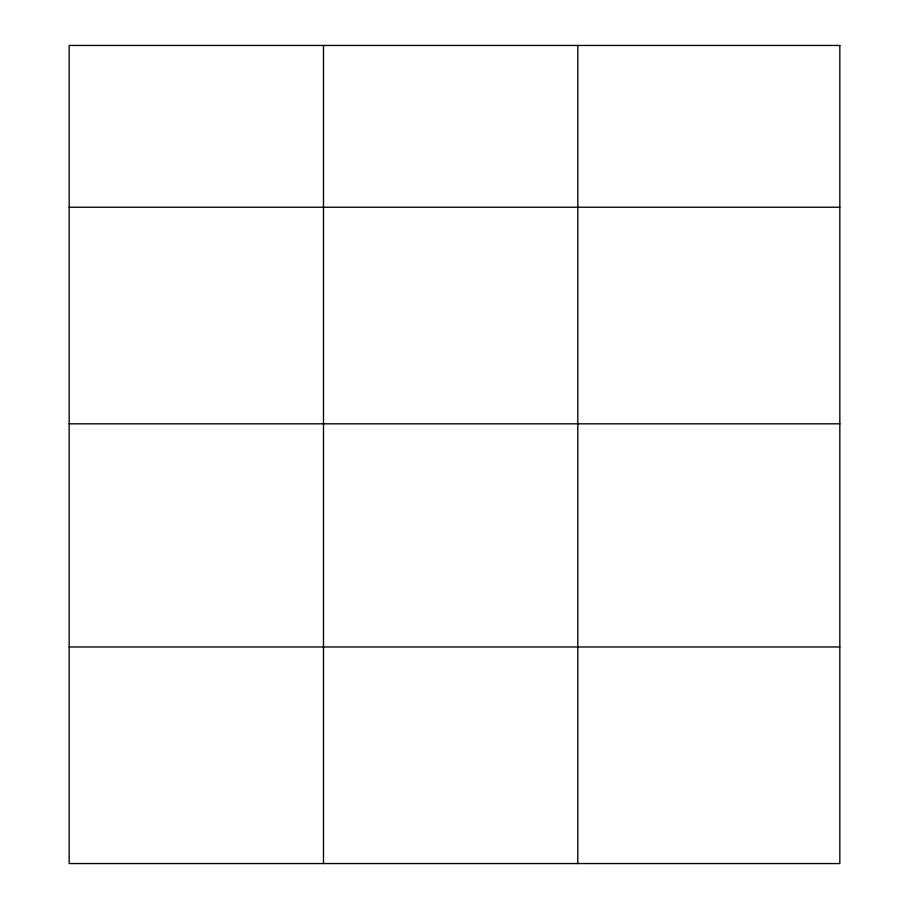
<?xml version="1.0" encoding="UTF-8"?>
<svg xmlns="http://www.w3.org/2000/svg" width="909" height="909" viewBox="0 0 909 909"><rect width="100%" height="100%" fill="white"/><g stroke="black" fill="none" stroke-linecap="round" stroke-linejoin="round"><path stroke-width="1.36" d="M69.164 207.229L839.836 207.229M69.164 423.821L839.836 423.821M69.164 646.969L839.836 646.969M577.806 45.45L577.806 863.55M323.49 45.45L323.49 863.55M839.836 45.45L69.164 45.45L69.164 863.55L839.836 863.55L839.836 45.45"/></g></svg>
